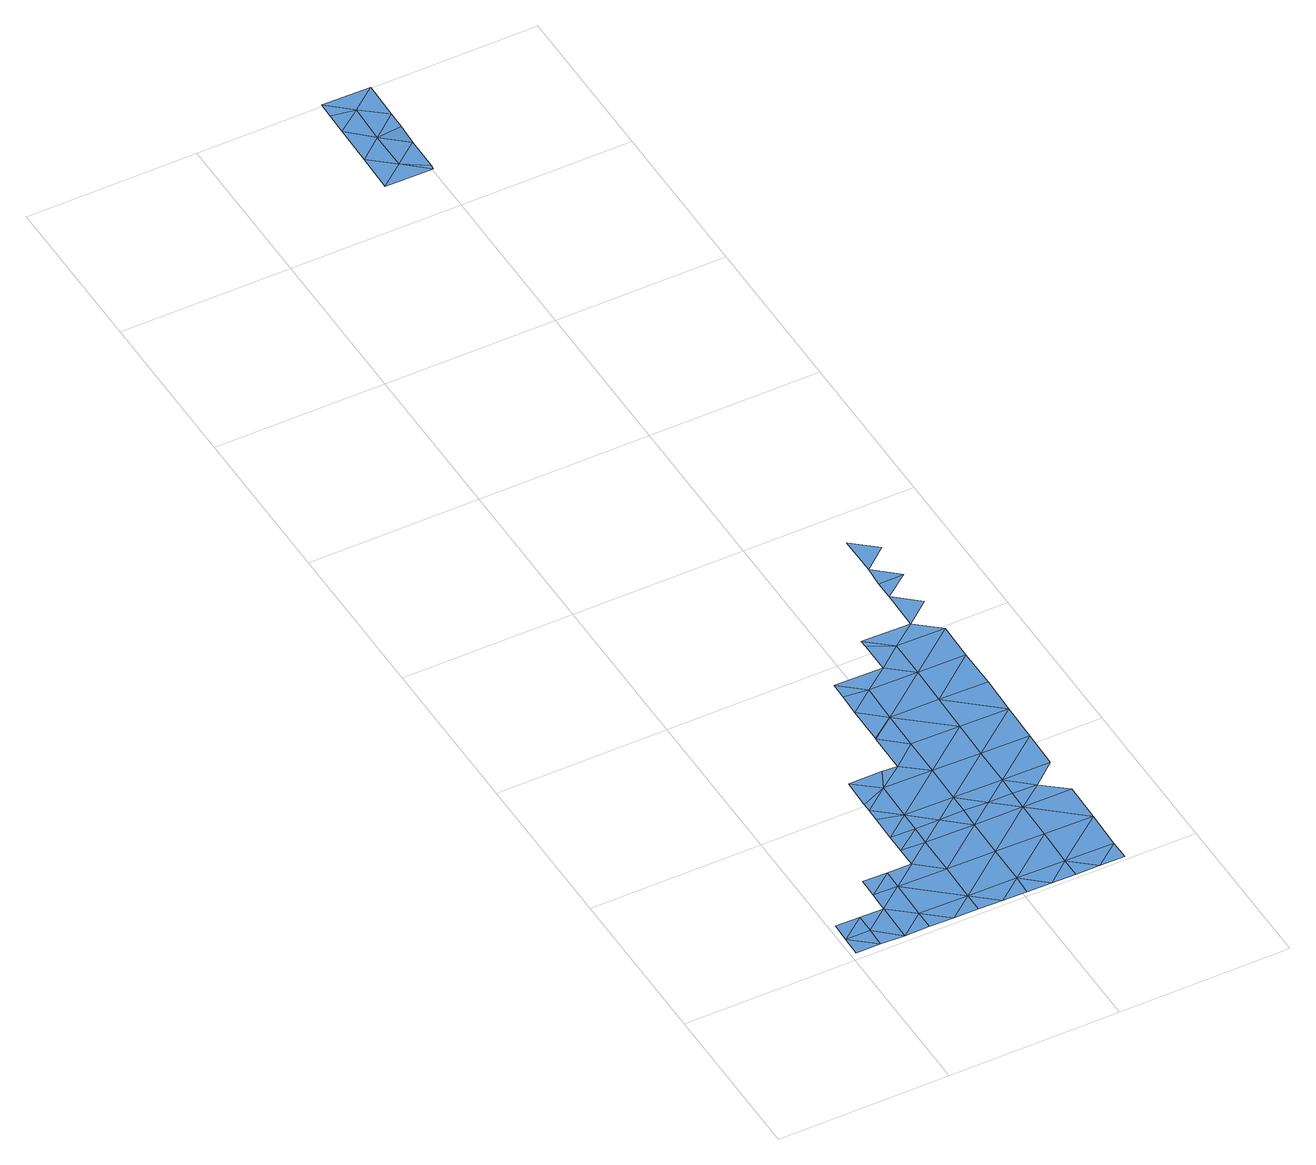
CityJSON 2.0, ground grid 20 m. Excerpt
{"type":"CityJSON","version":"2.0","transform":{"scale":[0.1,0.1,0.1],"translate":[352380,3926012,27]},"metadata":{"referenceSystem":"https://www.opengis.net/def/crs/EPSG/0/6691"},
"CityObjects":{
"waterbody1":{"type":"WaterBody","attributes":{"name":"7","class":"1140","function":"1","WaterBodyRiverFloodingRiskAttribute.description":"4","WaterBodyRiverFloodingRiskAttribute.rankOrg":"2","WaterBodyRiverFloodingRiskAttribute.adminType":"2","WaterBodyRiverFloodingRiskAttribute.scale":"L2"},"geometry":[{"type":"MultiSurface","lod":"1","boundaries":[[[0,1,2]],[[2,1,3]],[[4,2,5]],[[5,2,3]],[[1,6,3]],[[7,3,6]],[[5,3,7]],[[7,6,8]],[[6,9,8]],[[10,7,8]],[[11,7,10]],[[11,12,13]],[[9,14,8]],[[12,11,10]],[[14,15,8]],[[10,16,12]],[[10,8,15]],[[17,16,10]],[[15,17,10]],[[14,18,15]],[[18,19,15]],[[17,20,16]],[[21,22,23]],[[23,16,20]],[[19,24,15]],[[21,23,20]],[[15,25,17]],[[26,20,17]],[[27,24,19]],[[28,21,20]],[[25,26,17]],[[15,24,25]],[[27,29,24]],[[20,26,28]],[[29,30,24]],[[24,31,25]],[[32,28,26]],[[30,31,24]],[[33,30,29]],[[25,34,26]],[[26,35,32]],[[34,35,26]],[[33,36,30]],[[25,31,34]],[[37,35,34]],[[30,36,38]],[[31,30,39]],[[40,37,34]],[[36,41,38]],[[34,31,39]],[[30,38,39]],[[34,42,40]],[[42,34,39]]]}]},
"waterbody2":{"type":"WaterBody","attributes":{"name":"7","class":"1140","function":"1","WaterBodyRiverFloodingRiskAttribute.description":"4","WaterBodyRiverFloodingRiskAttribute.rankOrg":"1","WaterBodyRiverFloodingRiskAttribute.adminType":"2","WaterBodyRiverFloodingRiskAttribute.scale":"L2"},"geometry":[{"type":"MultiSurface","lod":"1","boundaries":[[[43,44,45]],[[43,22,44]],[[44,22,21]],[[46,47,48]],[[46,45,47]],[[47,45,44]],[[21,28,44]],[[47,49,48]],[[50,44,28]],[[49,47,51]],[[47,44,52]],[[28,32,50]],[[47,52,51]],[[44,50,52]],[[32,35,50]],[[51,53,54]],[[51,52,53]],[[35,55,50]],[[50,56,52]],[[57,54,58]],[[59,57,58]],[[54,53,58]],[[59,60,61]],[[37,55,35]],[[52,62,53]],[[61,60,63]],[[60,59,58]],[[56,62,52]],[[62,58,53]],[[50,55,56]],[[37,40,55]],[[64,63,60]],[[65,60,58]],[[66,58,62]],[[67,55,40]],[[65,64,60]],[[65,58,66]],[[68,62,56]],[[56,55,69]],[[69,55,67]],[[69,68,56]],[[70,71,64]],[[64,65,70]],[[66,62,68]],[[72,71,70]],[[68,73,66]],[[66,74,65]],[[73,74,66]],[[65,75,70]],[[72,70,76]],[[74,75,65]],[[70,75,76]],[[77,76,78]],[[79,80,81]],[[79,77,80]],[[82,83,81]]]}]},
"waterbody3":{"type":"WaterBody","attributes":{"name":"7","class":"1140","function":"1","WaterBodyRiverFloodingRiskAttribute.description":"4","WaterBodyRiverFloodingRiskAttribute.rankOrg":"1","WaterBodyRiverFloodingRiskAttribute.adminType":"2","WaterBodyRiverFloodingRiskAttribute.scale":"L2"},"geometry":[{"type":"MultiSurface","lod":"1","boundaries":[[[84,85,86]],[[87,88,89]],[[89,90,91]],[[91,90,92]],[[93,94,84]],[[95,91,96]],[[96,91,92]],[[91,87,89]],[[93,84,86]],[[89,97,90]],[[97,89,94]],[[94,89,84]],[[88,84,89]],[[84,88,85]],[[91,95,87]]]}]}
},
"vertices":[
[7,9,8],[35,9,8],[7,32,8],[36,32,8],[8,55,8],[36,55,8],[63,8,8],[64,54,8],[92,31,8],[92,8,8],[93,77,8],[65,78,8],[93,100,8],[65,101,8],[120,7,8],[149,30,8],[122,100,8],[150,76,8],[149,7,8],[177,6,8],[150,122,8],[151,145,8],[122,146,8],[122,123,8],[206,29,8],[206,75,8],[207,121,8],[205,6,8],[179,145,8],[234,5,8],[262,28,8],[263,74,8],[208,145,8],[262,5,8],[264,121,8],[236,144,8],[290,5,8],[264,144,8],[319,27,8],[320,73,8],[293,143,8],[319,4,8],[321,120,8],
[123,177,8],[151,169,8],[123,192,8],[123,203,8],[152,215,8],[124,238,8],[163,238,8],[208,168,8],[181,237,8],[209,214,8],[209,260,8],[181,284,8],[265,167,8],[265,213,8],[182,285,8],[210,306,8],[182,330,8],[211,353,8],[183,356,8],[266,259,8],[183,376,8],[240,375,8],[268,352,8],[267,305,8],[321,166,8],[323,258,8],[322,212,8],[268,398,8],[240,412,8],[240,421,8],[324,304,8],[324,351,8],[325,397,8],[297,420,8],[298,467,8],[326,443,8],[298,489,8],[327,489,8],[299,513,8],[327,536,8],[299,559,8],
[170,1278,16],[141,1255,16],[197,1254,16],[142,1348,17],[142,1301,16],[170,1324,16],[199,1347,17],[171,1370,17],[200,1393,17],[198,1260,16],[198,1300,16],[143,1375,17],[143,1394,17],[199,1326,17]
]}
